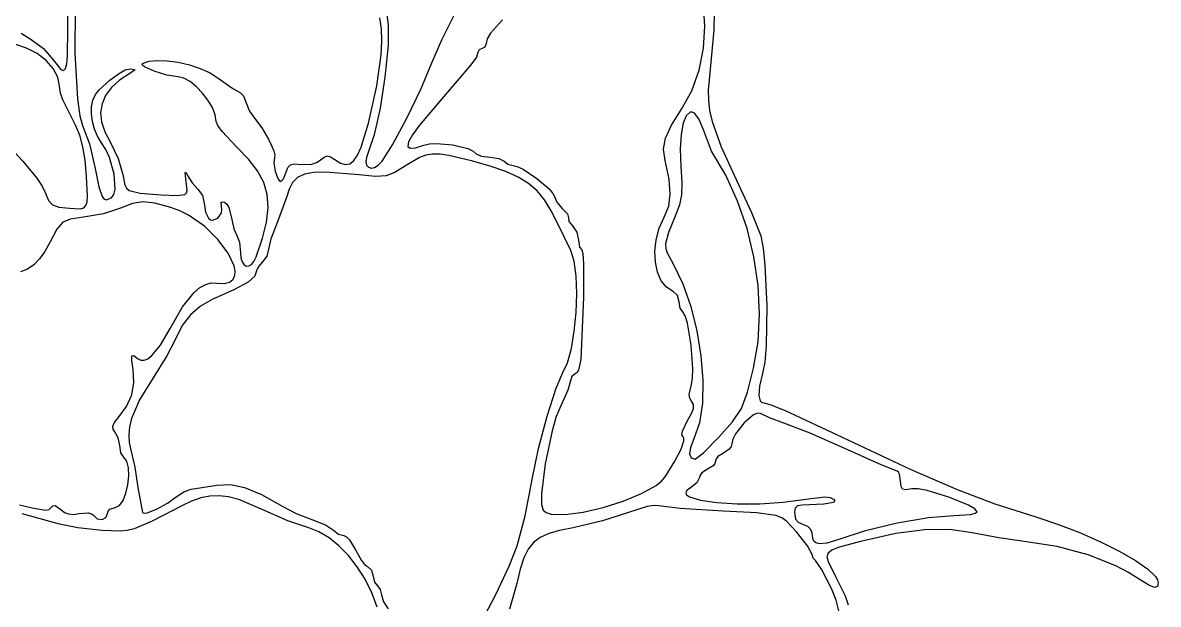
# Model space of a CAD drawing. Extents: x 56 to 1033, y 17 to 979.
# Drawn here: x 235.7 to 401.9, y 305.3 to 390.4 of the extents above; entities that cross this region are included whole.
import ezdxf

# ---------------------------------------------------------------- set-up
doc = ezdxf.new("R2010")
doc.units = 0

msp = doc.modelspace()

# ---------------------------------------------------------------- linework, layer by layer
at = {"layer": 'Layer 1'}
for p, q in [((242.33106, 389.39924), (242.415193, 393.929716)), ((243.432604, 392.590267), (243.37802, 385.936271)), ((288.872381, 392.668405), (289.237868, 390.077278)), ((335.585397, 389.88251), (335.357211, 392.965679)), ((288.253464, 389.518897), (288.030809, 391.147867)), ((297.087037, 387.905794), (299.02782, 391.82033)), ((305.97556, 390.82544), (304.208728, 388.892255)), ((336.943831, 392.000993), (336.883388, 389.314873)), ((235.512713, 388.876631), (236.98406, 387.97003)), ((242.309315, 385.586465), (242.33106, 389.39924)), ((288.316287, 387.716734), (288.253464, 389.518897)), ((289.237868, 390.077278), (289.21403, 387.11636)), ((304.208728, 388.892255), (303.722045, 388.073001)), ((335.379048, 386.67402), (335.585397, 389.88251)), ((336.883388, 389.314873), (336.17866, 382.04879)), ((236.322653, 386.68776), (234.596456, 387.255488)), ((236.98406, 387.97003), (238.786271, 386.622656)), ((288.223004, 385.730347), (288.316287, 387.716734)), ((295.63851, 384.55732), (297.087037, 387.905794)), ((303.55125, 387.38594), (303.378212, 386.84396)), ((303.722045, 388.073001), (303.55125, 387.38594)), ((237.876731, 385.884393), (236.322653, 386.68776)), ((239.195484, 384.885047), (237.876731, 385.884393)), ((238.786271, 386.622656), (240.22399, 384.98267)), ((242.198815, 384.413043), (242.309315, 385.586465)), ((243.37802, 385.936271), (243.756621, 379.27618)), ((287.583022, 381.160779), (288.223004, 385.730347)), ((289.21403, 387.11636), (288.746071, 382.443665)), ((302.37308, 386.03394), (302.136062, 385.383376)), ((302.546135, 386.44681), (302.37308, 386.03394)), ((302.96219, 386.61854), (302.546135, 386.44681)), ((303.378212, 386.84396), (302.96219, 386.61854)), ((334.737661, 383.484525), (335.379048, 386.67402)), ((240.215705, 383.729385), (239.195484, 384.885047)), ((240.22399, 384.98267), (241.34099, 383.556765)), ((242.007695, 383.698501), (242.198815, 384.413043)), ((253.240519, 384.234515), (253.26073, 384.42361)), ((253.578917, 383.968644), (253.240519, 384.234515)), ((253.26073, 384.42361), (254.186411, 384.767205)), ((254.999079, 383.32982), (253.578917, 383.968644)), ((254.186411, 384.767205), (255.431168, 384.901617)), ((255.431168, 384.901617), (256.901162, 384.844736)), ((256.901162, 384.844736), (258.502559, 384.614455)), ((258.502559, 384.614455), (260.14152, 384.228665)), ((260.14152, 384.228665), (261.72421, 383.705258)), ((294.050562, 380.804957), (295.63851, 384.55732)), ((301.321454, 384.223493), (297.33813, 379.5792)), ((302.136062, 385.383376), (301.321454, 384.223493)), ((240.87419, 382.457069), (240.215705, 383.729385)), ((241.10773, 381.10776), (240.87419, 382.457069)), ((241.34099, 383.556765), (241.725304, 383.420516)), ((241.725304, 383.420516), (242.007695, 383.698501)), ((248.481718, 381.993688), (249.74407, 382.951454)), ((249.74407, 382.951454), (250.754572, 383.493147)), ((251.41663, 382.97324), (249.911129, 381.988094)), ((250.754572, 383.493147), (251.57069, 383.65669)), ((252.208316, 383.525078), (251.41663, 382.97324)), ((251.57069, 383.65669), (252.208316, 383.525078)), ((256.856293, 382.753621), (254.999079, 383.32982)), ((258.48564, 382.48653), (256.856293, 382.753621)), ((259.326025, 382.290522), (258.48564, 382.48653)), ((260.240805, 381.783863), (259.326025, 382.290522)), ((261.72421, 383.705258), (263.156793, 383.062126)), ((263.156793, 383.062126), (264.34543, 382.31716)), ((264.34543, 382.31716), (266.488566, 380.779564)), ((288.746071, 382.443665), (288.035396, 377.883429)), ((333.660732, 380.458343), (334.737661, 383.484525)), ((241.259111, 380.112859), (241.10773, 381.10776)), ((246.38273, 379.903596), (246.91005, 380.58193)), ((246.91005, 380.58193), (248.481718, 381.993688)), ((248.730905, 380.919393), (247.87703, 379.770869)), ((249.911129, 381.988094), (248.730905, 380.919393)), ((261.17262, 381.033456), (260.240805, 381.783863)), ((262.064114, 380.106204), (261.17262, 381.033456)), ((266.488566, 380.779564), (267.63724, 380.14004)), ((286.36332, 375.72195), (287.583022, 381.160779)), ((291.95224, 376.449635), (294.050562, 380.804957)), ((336.17866, 382.04879), (336.060551, 380.558175)), ((336.060551, 380.558175), (336.087731, 379.085779)), ((241.62308, 379.10157), (241.259111, 380.112859)), ((243.47539, 375.42782), (241.62308, 379.10157)), ((243.756621, 379.27618), (244.087486, 376.801829)), ((245.831576, 378.082113), (246.023947, 379.055938)), ((246.023947, 379.055938), (246.38273, 379.903596)), ((247.87703, 379.770869), (247.350576, 378.546255)), ((262.857927, 379.069009), (262.064114, 380.106204)), ((263.496701, 377.988773), (262.857927, 379.069009)), ((267.63724, 380.14004), (268.053895, 379.719539)), ((268.053895, 379.719539), (268.43704, 378.70851)), ((297.33813, 379.5792), (293.815505, 375.4213)), ((332.14776, 377.73979), (333.660732, 380.458343)), ((336.087731, 379.085779), (336.275676, 377.575038)), ((245.803492, 377.02528), (245.831576, 378.082113)), ((247.350576, 378.546255), (247.152615, 377.249282)), ((247.152615, 377.249282), (247.28422, 375.883684)), ((263.923078, 376.932399), (263.496701, 377.988773)), ((268.43704, 378.70851), (268.941031, 377.447315)), ((268.941031, 377.447315), (269.6481, 376.42522)), ((288.035396, 377.883429), (287.189971, 374.020158)), ((330.66754, 375.398422), (332.14776, 377.73979)), ((333.408844, 377.321847), (332.845751, 376.8006)), ((333.718976, 377.341459), (333.408844, 377.321847)), ((334.04176, 377.190118), (333.718976, 377.341459)), ((336.275676, 377.575038), (336.639864, 375.969383)), ((244.087486, 376.801829), (244.50159, 375.35553)), ((245.937571, 375.928598), (245.803492, 377.02528)), ((246.231686, 374.835225), (245.937571, 375.928598)), ((247.28422, 375.883684), (247.74646, 374.453192)), ((264.0797, 375.96679), (263.923078, 376.932399)), ((264.314125, 375.383262), (264.0797, 375.96679)), ((269.6481, 376.42522), (270.734153, 375.039691)), ((285.294243, 372.18806), (286.36332, 375.72195)), ((289.873537, 372.540031), (291.95224, 376.449635)), ((332.390912, 375.688057), (332.082757, 374.045898)), ((332.845751, 376.8006), (332.390912, 375.688057)), ((334.706069, 376.343732), (334.04176, 377.190118)), ((335.36334, 374.72101), (334.706069, 376.343732)), ((336.639864, 375.969383), (337.95887, 372.247064)), ((244.101201, 373.943851), (243.47539, 375.42782)), ((244.566694, 372.255651), (244.101201, 373.943851)), ((244.50159, 375.35553), (245.500389, 372.696216)), ((246.683714, 373.788319), (246.231686, 374.835225)), ((247.74646, 374.453192), (248.54041, 372.96154)), ((264.950795, 374.484366), (264.314125, 375.383262)), ((267.04205, 372.2308), (264.950795, 374.484366)), ((270.734153, 375.039691), (271.774225, 373.2711)), ((287.189971, 374.020158), (286.31776, 371.43836)), ((292.773859, 373.987586), (292.201342, 372.957954)), ((293.815505, 375.4213), (292.773859, 373.987586)), ((329.821861, 373.520793), (330.66754, 375.398422)), ((332.082757, 374.045898), (331.959716, 371.935802)), ((336.56071, 371.59881), (335.36334, 374.72101)), ((233.747491, 372.285164), (235.76074, 370.1284)), ((244.891927, 370.269935), (244.566694, 372.255651)), ((245.500389, 372.696216), (246.35425, 369.09671)), ((247.29153, 372.83104), (246.683714, 373.788319)), ((247.911522, 371.850903), (247.29153, 372.83104)), ((248.54041, 372.96154), (249.720351, 370.558153)), ((271.774225, 373.2711), (272.493425, 371.649224)), ((288.34445, 370.12482), (289.873537, 372.540031)), ((292.201342, 372.957954), (292.089968, 372.312844)), ((292.089968, 372.312844), (292.431749, 372.032699)), ((293.218699, 372.09796), (294.44283, 372.48907)), ((294.44283, 372.48907), (295.256336, 372.673867)), ((295.256336, 372.673867), (296.299257, 372.730871)), ((296.299257, 372.730871), (298.697674, 372.522496)), ((298.697674, 372.522496), (300.886741, 371.985946)), ((329.538774, 371.882874), (329.821861, 373.520793)), ((248.434725, 370.703941), (247.911522, 371.850903)), ((249.133145, 368.229969), (248.434725, 370.703941)), ((268.782954, 370.441551), (267.04205, 372.2308)), ((272.493425, 371.649224), (272.646794, 371.058859)), ((272.61686, 370.70384), (272.493503, 369.864305)), ((272.646794, 371.058859), (272.61686, 370.70384)), ((279.27399, 370.30496), (279.840157, 370.752329)), ((279.840157, 370.752329), (280.305235, 370.910485)), ((280.305235, 370.910485), (280.792476, 370.783453)), ((280.792476, 370.783453), (281.42513, 370.37526)), ((284.211336, 370.223437), (284.763563, 371.019383)), ((284.763563, 371.019383), (285.294243, 372.18806)), ((286.033836, 370.672112), (285.964936, 370.038008)), ((286.31776, 371.43836), (286.033836, 370.672112)), ((293.815482, 370.687826), (291.76785, 369.48282)), ((292.431749, 372.032699), (293.218699, 372.09796)), ((294.747287, 371.017065), (293.815482, 370.687826)), ((295.722621, 371.17112), (294.747287, 371.017065)), ((296.820136, 371.155234), (295.722621, 371.17112)), ((298.118485, 370.974652), (296.820136, 371.155234)), ((301.63229, 370.14037), (298.118485, 370.974652)), ((300.886741, 371.985946), (301.667976, 371.63273)), ((301.667976, 371.63273), (302.11512, 371.24322)), ((302.11512, 371.24322), (302.845117, 370.869001)), ((302.845117, 370.869001), (304.14033, 370.71334)), ((304.14033, 370.71334), (305.4463, 370.540301)), ((329.74633, 370.26064), (329.538774, 371.882874)), ((331.959716, 371.935802), (332.06022, 369.41945)), ((338.636906, 368.105325), (336.56071, 371.59881)), ((337.95887, 372.247064), (340.16856, 367.46629)), ((235.76074, 370.1284), (237.807385, 367.669568)), ((245.09696, 367.89342), (244.891927, 370.269935)), ((246.35425, 369.09671), (246.88219, 366.408579)), ((249.720351, 370.558153), (250.39204, 368.20971)), ((270.103866, 368.729074), (268.782954, 370.441551)), ((272.493503, 369.864305), (272.679616, 368.685182)), ((274.31309, 368.553), (274.558319, 369.24092)), ((274.558319, 369.24092), (274.930266, 369.619849)), ((274.930266, 369.619849), (275.530853, 369.74232)), ((275.530853, 369.74232), (276.462, 369.66087)), ((276.462, 369.66087), (278.053684, 369.709416)), ((278.053684, 369.709416), (278.7281, 369.942912)), ((278.7281, 369.942912), (279.27399, 370.30496)), ((281.42513, 370.37526), (282.244458, 369.876135)), ((282.244458, 369.876135), (282.969874, 369.671399)), ((282.969874, 369.671399), (283.61947, 369.780638)), ((283.61947, 369.780638), (284.211336, 370.223437)), ((285.964936, 370.038008), (286.080298, 369.555984)), ((286.080298, 369.555984), (286.349164, 369.245976)), ((286.349164, 369.245976), (286.740772, 369.12792)), ((286.740772, 369.12792), (287.224362, 369.221751)), ((287.224362, 369.221751), (287.769175, 369.547406)), ((287.769175, 369.547406), (288.34445, 370.12482)), ((291.76785, 369.48282), (290.189044, 368.477893)), ((304.276856, 369.38517), (301.63229, 370.14037)), ((306.465817, 368.625155), (304.276856, 369.38517)), ((305.4463, 370.540301), (306.20213, 370.12424)), ((306.20213, 370.12424), (306.7349, 369.708218)), ((306.7349, 369.708218), (307.50467, 369.53518)), ((307.50467, 369.53518), (308.118002, 369.377814)), ((308.118002, 369.377814), (308.966669, 368.954824)), ((308.966669, 368.954824), (310.98049, 367.606636)), ((330.338128, 367.494104), (329.74633, 370.26064)), ((332.06022, 369.41945), (332.209114, 366.999885)), ((237.807385, 367.669568), (238.590624, 366.466269)), ((245.217645, 365.073878), (245.09696, 367.89342)), ((249.271555, 366.049972), (249.133145, 368.229969)), ((250.39204, 368.20971), (250.670385, 366.678869)), ((259.66721, 367.09969), (259.539006, 368.493183)), ((259.539006, 368.493183), (259.649372, 368.489571)), ((259.649372, 368.489571), (259.8816, 368.04346)), ((259.8816, 368.04346), (260.537626, 366.965454)), ((271.017294, 367.023166), (270.103866, 368.729074)), ((272.679616, 368.685182), (273.056936, 367.634494)), ((273.056936, 367.634494), (273.280341, 367.303569)), ((273.280341, 367.303569), (273.5072, 367.18026)), ((273.5072, 367.18026), (273.934242, 367.58349)), ((273.934242, 367.58349), (274.31309, 368.553)), ((275.979855, 367.754521), (275.248496, 367.042329)), ((276.981847, 368.228976), (275.979855, 367.754521)), ((278.319336, 368.485975), (276.981847, 368.228976)), ((280.057186, 368.545798), (278.319336, 368.485975)), ((284.99342, 368.15504), (280.057186, 368.545798)), ((287.372686, 367.925888), (284.99342, 368.15504)), ((288.914275, 367.99621), (287.372686, 367.925888)), ((290.189044, 368.477893), (288.914275, 367.99621)), ((308.271286, 367.807302), (306.465817, 368.625155)), ((309.765375, 366.878584), (308.271286, 367.807302)), ((310.98049, 367.606636), (312.767091, 366.079935)), ((330.515865, 365.332685), (330.338128, 367.494104)), ((340.371157, 364.313151), (338.636906, 368.105325)), ((340.16856, 367.46629), (342.419094, 362.610854)), ((238.590624, 366.466269), (239.06908, 365.4836)), ((246.88219, 366.408579), (247.364399, 364.960401)), ((249.094746, 365.27048), (249.271555, 366.049972)), ((250.670385, 366.678869), (250.920462, 366.200243)), ((250.920462, 366.200243), (251.335017, 365.864693)), ((251.335017, 365.864693), (252.929196, 365.478455)), ((259.789541, 365.865421), (259.66721, 367.09969)), ((259.698234, 365.494822), (259.789541, 365.865421)), ((260.537626, 366.965454), (261.36508, 366.05679)), ((261.36508, 366.05679), (262.038317, 365.132113)), ((271.535748, 365.253623), (271.017294, 367.023166)), ((274.722905, 366.072119), (274.33822, 364.82361)), ((275.248496, 367.042329), (274.722905, 366.072119)), ((311.020197, 365.785977), (309.765375, 366.878584)), ((312.107865, 364.476458), (311.020197, 365.785977)), ((312.767091, 366.079935), (313.331733, 365.433804)), ((332.209114, 366.999885), (332.159851, 365.220648)), ((239.06908, 365.4836), (239.52729, 364.3952)), ((239.52729, 364.3952), (240.099874, 363.76516)), ((244.995342, 363.650438), (245.164135, 364.214848)), ((245.164135, 364.214848), (245.217645, 365.073878)), ((247.364399, 364.960401), (247.630784, 364.624802)), ((247.630784, 364.624802), (247.936651, 364.5074)), ((247.936651, 364.5074), (248.73472, 364.8048)), ((248.73472, 364.8048), (249.094746, 365.27048)), ((253.34119, 364.175141), (251.825708, 363.936072)), ((252.929196, 365.478455), (255.99618, 365.23143)), ((255.05921, 363.97832), (253.34119, 364.175141)), ((257.42004, 363.35136), (255.05921, 363.97832)), ((255.99618, 365.23143), (258.298185, 365.10644)), ((258.298185, 365.10644), (259.447919, 365.259388)), ((259.447919, 365.259388), (259.698234, 365.494822)), ((262.038317, 365.132113), (262.32361, 364.01551)), ((262.32361, 364.01551), (262.489633, 362.671583)), ((264.77396, 364.095535), (264.956049, 364.186927)), ((264.83658, 363.47472), (264.77396, 364.095535)), ((264.956049, 364.186927), (265.27906, 364.13033)), ((265.27906, 364.13033), (265.605794, 363.867637)), ((271.671736, 363.350238), (271.535748, 365.253623)), ((274.33822, 364.82361), (272.8613, 360.85373)), ((313.100492, 362.897), (312.107865, 364.476458)), ((313.331733, 365.433804), (313.54743, 364.96404)), ((313.54743, 364.96404), (313.897125, 364.151184)), ((313.897125, 364.151184), (314.71362, 363.23896)), ((330.276107, 363.558461), (330.515865, 365.332685)), ((332.159851, 365.220648), (331.880325, 363.765706)), ((341.747729, 360.303518), (340.371157, 364.313151)), ((240.099874, 363.76516), (241.033956, 363.43617)), ((241.033956, 363.43617), (242.57666, 363.25092)), ((242.57666, 363.25092), (244.193773, 363.187863)), ((244.193773, 363.187863), (244.681734, 363.326244)), ((247.57396, 362.461716), (244.64241, 361.92992)), ((244.681734, 363.326244), (244.995342, 363.650438)), ((250.07249, 363.25536), (247.57396, 362.461716)), ((251.825708, 363.936072), (250.07249, 363.25536)), ((258.726406, 362.872441), (257.42004, 363.35136)), ((259.992642, 362.238352), (258.726406, 362.872441)), ((262.489633, 362.671583), (262.919041, 361.805713)), ((264.29646, 361.81224), (264.823684, 362.606475)), ((264.823684, 362.606475), (264.903281, 363.058616)), ((264.903281, 363.058616), (264.83658, 363.47472)), ((265.605794, 363.867637), (265.907069, 363.348403)), ((265.907069, 363.348403), (266.29933, 361.84091)), ((271.437768, 361.24281), (271.671736, 363.350238)), ((314.07019, 360.99458), (313.100492, 362.897)), ((314.71362, 363.23896), (315.448632, 362.422209)), ((315.448632, 362.422209), (315.60373, 361.83876)), ((329.61542, 361.95351), (330.276107, 363.558461)), ((331.33843, 362.31903), (330.234075, 359.69868)), ((331.880325, 363.765706), (331.33843, 362.31903)), ((342.419094, 362.610854), (343.74064, 359.21914)), ((241.598051, 361.207817), (240.74639, 360.172633)), ((242.743129, 361.677798), (241.598051, 361.207817)), ((244.64241, 361.92992), (242.743129, 361.677798)), ((262.338069, 360.613567), (259.992642, 362.238352)), ((262.919041, 361.805713), (263.2113, 361.575806)), ((263.2113, 361.575806), (263.543947, 361.493924)), ((263.543947, 361.493924), (264.29646, 361.81224)), ((266.29933, 361.84091), (266.61825, 360.246971)), ((270.846353, 358.861132), (271.437768, 361.24281)), ((272.8613, 360.85373), (272.06872, 358.763316)), ((315.94141, 357.09558), (314.07019, 360.99458)), ((315.60373, 361.83876), (315.67931, 361.330266)), ((315.67931, 361.330266), (316.22301, 360.69359)), ((316.22301, 360.69359), (316.842466, 359.768038)), ((328.899335, 360.338902), (329.61542, 361.95351)), ((240.74639, 360.172633), (239.72736, 358.2249)), ((264.323016, 358.694809), (262.338069, 360.613567)), ((266.61825, 360.246971), (267.07001, 359.25715)), ((267.07001, 359.25715), (267.455841, 358.290874)), ((316.842466, 359.768038), (317.10013, 358.56506)), ((328.451502, 358.657087), (328.899335, 360.338902)), ((330.234075, 359.69868), (329.819749, 358.038226)), ((342.750882, 356.15766), (341.747729, 360.303518)), ((343.74064, 359.21914), (344.098902, 357.398516)), ((239.72736, 358.2249), (238.993301, 356.907262)), ((265.814179, 356.699883), (264.323016, 358.694809)), ((267.455841, 358.290874), (267.61632, 356.75354)), ((269.91, 356.135), (270.846353, 358.861132)), ((272.06872, 358.763316), (271.73907, 357.24408)), ((317.10013, 358.56506), (317.23576, 357.57589)), ((317.23576, 357.57589), (317.56198, 357.16446)), ((328.263507, 356.977926), (328.451502, 358.657087)), ((329.819749, 358.038226), (329.859895, 357.372893)), ((329.859895, 357.372893), (330.058806, 356.713452)), ((344.098902, 357.398516), (344.371093, 354.934395)), ((238.216119, 355.831587), (237.376332, 354.987511)), ((238.993301, 356.907262), (238.216119, 355.831587)), ((266.678253, 354.84659), (265.814179, 356.699883)), ((267.61632, 356.75354), (267.682552, 355.982036)), ((267.682552, 355.982036), (267.863881, 355.394821)), ((269.585129, 355.468969), (269.90993, 356.13502)), ((269.90993, 356.13502), (269.91, 356.135)), ((271.479495, 356.243011), (270.85542, 355.39831)), ((271.73907, 357.24408), (271.479495, 356.243011)), ((316.442612, 355.515233), (315.94141, 357.09558)), ((317.56198, 357.16446), (317.725196, 356.618298)), ((317.725196, 356.618298), (317.828176, 355.131221)), ((328.326936, 355.371281), (328.263507, 356.977926)), ((330.058806, 356.713452), (330.9146, 355.10014)), ((343.364883, 351.956808), (342.750882, 356.15766)), ((236.454459, 354.36467), (235.431018, 353.952701)), ((237.376332, 354.987511), (236.454459, 354.36467)), ((266.833474, 354.041121), (266.678253, 354.84659)), ((266.781934, 353.352737), (266.833474, 354.041121)), ((267.863881, 355.394821), (268.134254, 354.99892)), ((268.134254, 354.99892), (268.467617, 354.80136)), ((268.467617, 354.80136), (268.83792, 354.809165)), ((268.83792, 354.809165), (269.219107, 355.029359)), ((269.219107, 355.029359), (269.585129, 355.468969)), ((269.97182, 354.10592), (269.709831, 353.302162)), ((270.231378, 354.716179), (269.97182, 354.10592)), ((270.85542, 355.39831), (270.231378, 354.716179)), ((316.731612, 353.335566), (316.442612, 355.515233)), ((317.828176, 355.131221), (317.81961, 350.24277)), ((328.633375, 353.907015), (328.326936, 355.371281)), ((330.9146, 355.10014), (332.346947, 352.185752)), ((344.371093, 354.934395), (344.644816, 348.964659)), ((262.520662, 352.100266), (263.347335, 352.322599)), ((263.347335, 352.322599), (264.1749, 352.31456)), ((264.1749, 352.31456), (265.220116, 352.262349)), ((265.220116, 352.262349), (265.991918, 352.436125)), ((265.991918, 352.436125), (266.50697, 352.808663)), ((266.50697, 352.808663), (266.781934, 353.352737)), ((268.732455, 352.457351), (266.752576, 351.38539)), ((269.709831, 353.302162), (268.732455, 352.457351)), ((316.821924, 350.762414), (316.731612, 353.335566)), ((329.17441, 352.65499), (328.633375, 353.907015)), ((329.941626, 351.685067), (329.17441, 352.65499)), ((259.131047, 348.818261), (260.851623, 350.946691)), ((260.851623, 350.946691), (261.690288, 351.643112)), ((261.690288, 351.643112), (262.520662, 352.100266)), ((266.752576, 351.38539), (263.48308, 349.90018)), ((316.727065, 348.00161), (316.821924, 350.762414)), ((330.92661, 351.06711), (329.941626, 351.685067)), ((331.562649, 350.481769), (330.92661, 351.06711)), ((332.346947, 352.185752), (333.518847, 348.862031)), ((343.573994, 347.782194), (343.364883, 351.956808)), ((263.48308, 349.90018), (261.739835, 348.931077)), ((317.81961, 350.24277), (317.398976, 341.157344)), ((331.82719, 349.55967), (331.562649, 350.481769)), ((331.975695, 348.647309), (331.82719, 349.55967)), ((257.3222, 345.6794), (259.131047, 348.818261)), ((260.280692, 347.667774), (259.093316, 346.097074)), ((261.739835, 348.931077), (260.280692, 347.667774)), ((316.460549, 345.25899), (316.727065, 348.00161)), ((332.33273, 348.08531), (331.975695, 348.647309)), ((332.691861, 347.531184), (332.33273, 348.08531)), ((333.033595, 346.425423), (332.691861, 347.531184)), ((333.518847, 348.862031), (334.41069, 345.292679)), ((343.362478, 343.715051), (343.573994, 347.782194)), ((344.644816, 348.964659), (344.536919, 343.087913)), ((255.916207, 343.238983), (257.3222, 345.6794)), ((259.093316, 346.097074), (258.16537, 344.20578)), ((333.585504, 343.220288), (333.033595, 346.425423)), ((258.16537, 344.20578), (256.860255, 341.666698)), ((316.035893, 342.740389), (316.460549, 345.25899)), ((334.41069, 345.292679), (335.002864, 341.641399)), ((254.644796, 341.682409), (255.916207, 343.238983)), ((315.466611, 340.65164), (316.035893, 342.740389)), ((333.829715, 339.792488), (333.585504, 343.220288)), ((342.7146, 339.83661), (343.362478, 343.715051)), ((344.536919, 343.087913), (344.332084, 340.740031)), ((251.719757, 341.017792), (251.731789, 341.651554)), ((251.9114, 339.67313), (251.719757, 341.017792)), ((251.731789, 341.651554), (251.997844, 341.697479)), ((251.997844, 341.697479), (252.56827, 341.27863)), ((252.56827, 341.27863), (253.024228, 341.036384)), ((253.024228, 341.036384), (253.523605, 341.024137)), ((253.523605, 341.024137), (254.064446, 341.240081)), ((254.064446, 341.240081), (254.644796, 341.682409)), ((256.860255, 341.666698), (254.85227, 338.45746)), ((317.398976, 341.157344), (317.08329, 339.551801)), ((335.002864, 341.641399), (335.275756, 338.071892)), ((344.332084, 340.740031), (344.02251, 339.08214)), ((252.020156, 337.737032), (251.9114, 339.67313)), ((313.796969, 336.926273), (314.76622, 339.19858)), ((314.76622, 339.19858), (315.466611, 340.65164)), ((316.60263, 339.03167), (316.121917, 338.640546)), ((316.868022, 339.196967), (316.60263, 339.03167)), ((317.08329, 339.551801), (316.868022, 339.196967)), ((333.786829, 338.408397), (333.829715, 339.792488)), ((341.827592, 336.33987), (342.7146, 339.83661)), ((344.02251, 339.08214), (343.564494, 337.200405)), ((251.698968, 335.931294), (252.020156, 337.737032)), ((254.85227, 338.45746), (252.858965, 335.214921)), ((315.92196, 338.01864), (315.497927, 336.619223)), ((316.121917, 338.640546), (315.92196, 338.01864)), ((333.275869, 336.010724), (333.60749, 337.46461)), ((333.60749, 337.46461), (333.786829, 338.408397)), ((335.275756, 338.071892), (335.209756, 334.747862)), ((250.936565, 334.219334), (251.698968, 335.931294)), ((312.51472, 332.840395), (313.796969, 336.926273)), ((315.497927, 336.619223), (314.47844, 334.35849)), ((333.370752, 335.475611), (333.275869, 336.010724)), ((340.920424, 333.959163), (341.827592, 336.33987)), ((343.564494, 337.200405), (343.45034, 335.85568)), ((343.45034, 335.85568), (343.680023, 335.048472)), ((249.72168, 332.56457), (250.936565, 334.219334)), ((252.858965, 335.214921), (251.683337, 332.484348)), ((314.47844, 334.35849), (313.834172, 332.763249)), ((333.64009, 335.01892), (333.370752, 335.475611)), ((333.892331, 334.539394), (333.64009, 335.01892)), ((333.887436, 333.957225), (333.892331, 334.539394)), ((335.209756, 334.747862), (334.785251, 331.83301)), ((343.680023, 335.048472), (343.923797, 334.846596)), ((343.923797, 334.846596), (344.25352, 334.77929)), ((344.25352, 334.77929), (345.219075, 334.508118)), ((345.219075, 334.508118), (347.316986, 333.63786)), ((249.188632, 331.888883), (249.72168, 332.56457)), ((251.683337, 332.484348), (251.3852, 331.256334)), ((311.248716, 328.083484), (312.51472, 332.840395)), ((313.834172, 332.763249), (313.21515, 330.680915)), ((333.04444, 332.19182), (333.609955, 333.199128)), ((333.609955, 333.199128), (333.887436, 333.957225)), ((339.640218, 331.993253), (340.920424, 333.959163)), ((342.700486, 333.03667), (341.300551, 331.867917)), ((343.294396, 333.284037), (342.700486, 333.03667)), ((343.72921, 333.21394), (343.294396, 333.284037)), ((345.046375, 332.568438), (343.72921, 333.21394)), ((347.14252, 331.82635), (345.046375, 332.568438)), ((347.316986, 333.63786), (355.68512, 329.75962)), ((248.940883, 331.364902), (249.188632, 331.888883)), ((248.964367, 330.932673), (248.940883, 331.364902)), ((249.24502, 330.53224), (248.964367, 330.932673)), ((251.3852, 331.256334), (251.271139, 330.090655)), ((332.293534, 330.617563), (333.04444, 332.19182)), ((334.785251, 331.83301), (333.98263, 329.49104)), ((337.6341, 329.74091), (339.640218, 331.993253)), ((341.300551, 331.867917), (340.059745, 330.264423)), ((350.979191, 330.335947), (347.14252, 331.82635)), ((249.738768, 329.650696), (249.24502, 330.53224)), ((249.94414, 328.51299), (249.738768, 329.650696)), ((251.271139, 330.090655), (251.334373, 328.965426)), ((313.21515, 330.680915), (312.186275, 325.847065)), ((332.108071, 328.019159), (332.51313, 329.217827)), ((332.224224, 330.091743), (332.293534, 330.617563)), ((332.37509, 329.79767), (332.224224, 330.091743)), ((332.513134, 329.587635), (332.37509, 329.79767)), ((332.51313, 329.217827), (332.513134, 329.587635)), ((333.98263, 329.49104), (333.477561, 328.254181)), ((335.354493, 327.476074), (337.63414, 329.74086)), ((337.63414, 329.74086), (337.6341, 329.74091)), ((339.664748, 329.47363), (339.50841, 328.78293)), ((340.059745, 330.264423), (339.664748, 329.47363)), ((356.48105, 327.89123), (350.979191, 330.335947)), ((355.68512, 329.75962), (365.636482, 325.093197)), ((250.117175, 327.473696), (249.94414, 328.51299)), ((250.53321, 326.82882), (250.117175, 327.473696)), ((251.334373, 328.965426), (251.56812, 327.85876)), ((251.56812, 327.85876), (252.136132, 325.346888)), ((310.3282, 323.79808), (311.248716, 328.083484)), ((331.178097, 326.242193), (332.108071, 328.019159)), ((333.477561, 328.254181), (333.335455, 327.323826)), ((334.13248, 326.5341), (335.354493, 327.476074)), ((338.3063, 327.41778), (337.474222, 326.917431)), ((339.145326, 327.97305), (338.3063, 327.41778)), ((339.406051, 328.368562), (339.145326, 327.97305)), ((339.50841, 328.78293), (339.406051, 328.368562)), ((361.359479, 325.684699), (356.48105, 327.89123)), ((251.00027, 326.234617), (250.53321, 326.82882)), ((251.242843, 325.270069), (251.00027, 326.234617)), ((312.186275, 325.847065), (311.65867, 321.441128)), ((329.74139, 323.92746), (331.178097, 326.242193)), ((333.335455, 327.323826), (333.554399, 326.737843)), ((333.554399, 326.737843), (334.13248, 326.5341)), ((337.035169, 325.89785), (336.782052, 325.561789)), ((337.12813, 326.23964), (337.035169, 325.89785)), ((337.221097, 326.581397), (337.12813, 326.23964)), ((337.474222, 326.917431), (337.221097, 326.581397)), ((251.147955, 322.784207), (251.284286, 324.073744)), ((251.284286, 324.073744), (251.242843, 325.270069)), ((252.136132, 325.346888), (252.61233, 322.40975)), ((334.864782, 324.213465), (334.77182, 323.86433)), ((335.117897, 324.55554), (334.864782, 324.213465)), ((335.94996, 325.06147), (335.117897, 324.55554)), ((336.782052, 325.561789), (335.94996, 325.06147)), ((363.69729, 324.76693), (361.359479, 325.684699)), ((363.902531, 324.651879), (363.69729, 324.76693)), ((364.070599, 324.338629), (363.902531, 324.651879)), ((364.22586, 323.30894), (364.070599, 324.338629)), ((365.636482, 325.093197), (372.491245, 322.079031)), ((250.857206, 321.540026), (251.147955, 322.784207)), ((252.61233, 322.40975), (253.28378, 318.73018)), ((260.42087, 322.16666), (264.13765, 322.71249)), ((264.13765, 322.71249), (266.144872, 322.808342)), ((266.144872, 322.808342), (268.222709, 322.385128)), ((309.286501, 318.215981), (310.3282, 323.79808)), ((326.310105, 321.491257), (328.438348, 322.697404)), ((328.438348, 322.697404), (329.210528, 323.314232)), ((329.210528, 323.314232), (329.74139, 323.92746)), ((334.39454, 323.081024), (333.48749, 322.35375)), ((334.77182, 323.86433), (334.39454, 323.081024)), ((364.279537, 322.551524), (364.22586, 323.30894)), ((364.505706, 322.155616), (364.279537, 322.551524)), ((250.435397, 320.479767), (250.857206, 321.540026)), ((256.942987, 320.091931), (258.3591, 321.11897)), ((258.3591, 321.11897), (259.398921, 321.807669)), ((259.398921, 321.807669), (260.42087, 322.16666)), ((261.828015, 320.859711), (260.467476, 320.384515)), ((263.153011, 321.122134), (261.828015, 320.859711)), ((264.486706, 321.169809), (263.153011, 321.122134)), ((265.873344, 321.000761), (264.486706, 321.169809)), ((267.357169, 320.613017), (265.873344, 321.000761)), ((268.222709, 322.385128), (270.673811, 321.34505)), ((270.673811, 321.34505), (273.80083, 319.59031)), ((311.65867, 321.441128), (311.666236, 319.893685)), ((323.636801, 320.385641), (326.310105, 321.491257)), ((332.958947, 321.983437), (332.775898, 321.635312)), ((332.775898, 321.635312), (332.909519, 321.312223)), ((332.909519, 321.312223), (333.330986, 321.01702)), ((333.48749, 322.35375), (332.958947, 321.983437)), ((333.330986, 321.01702), (334.92216, 320.521672)), ((350.34849, 320.68693), (353.121471, 321.02506)), ((353.121471, 321.02506), (353.922675, 320.940527)), ((353.922675, 320.940527), (354.40352, 320.68693)), ((365.002072, 322.053905), (364.505706, 322.155616)), ((365.86634, 322.17908), (365.002072, 322.053905)), ((366.778054, 322.174264), (365.86634, 322.17908)), ((368.095418, 321.936116), (366.778054, 322.174264)), ((371.297109, 320.98884), (368.095418, 321.936116)), ((374.171437, 319.795287), (371.297109, 320.98884)), ((372.491245, 322.079031), (378.02852, 319.983535)), ((235.268433, 319.852624), (237.10645, 319.43231)), ((237.10645, 319.43231), (239.070878, 319.078204)), ((239.070878, 319.078204), (239.607457, 319.178042)), ((239.607457, 319.178042), (239.92856, 319.46341)), ((239.92856, 319.46341), (240.174554, 319.718686)), ((240.174554, 319.718686), (240.47657, 319.757149)), ((240.47657, 319.757149), (241.32071, 319.16834)), ((241.32071, 319.16834), (241.858477, 318.751554)), ((248.264881, 318.924753), (248.50446, 319.205716)), ((248.50446, 319.205716), (249.29202, 319.46528)), ((249.29202, 319.46528), (249.905883, 319.741996)), ((249.905883, 319.741996), (250.435397, 320.479767)), ((253.980506, 318.697582), (255.341849, 319.21815)), ((259.02715, 319.69852), (254.686304, 317.435576)), ((255.341849, 319.21815), (256.942987, 320.091931)), ((260.467476, 320.384515), (259.02715, 319.69852)), ((270.79335, 319.17354), (267.357169, 320.613017)), ((274.52449, 317.528785), (270.79335, 319.17354)), ((273.80083, 319.59031), (275.786856, 318.602649)), ((311.666236, 319.893685), (311.89919, 319.04729)), ((317.775559, 318.782489), (320.698572, 319.457178)), ((320.698572, 319.457178), (323.636801, 320.385641)), ((327.12096, 319.596833), (324.38902, 318.71891)), ((328.16297, 319.768065), (327.12096, 319.596833)), ((328.80713, 319.71964), (328.16297, 319.768065)), ((331.972308, 319.323036), (328.80713, 319.71964)), ((338.23812, 318.93628), (331.972308, 319.323036)), ((334.92216, 320.521672), (337.318825, 320.172061)), ((337.318825, 320.172061), (340.290385, 319.990986)), ((340.290385, 319.990986), (343.606246, 320.001241)), ((343.606246, 320.001241), (347.035813, 320.225624)), ((347.035813, 320.225624), (350.34849, 320.68693)), ((348.805451, 319.363051), (348.708417, 318.753136)), ((349.153438, 319.681923), (348.805451, 319.363051)), ((349.79334, 319.79518), (349.153438, 319.681923)), ((353.00384, 319.95347), (349.79334, 319.79518)), ((354.41585, 320.178075), (353.00384, 319.95347)), ((354.40352, 320.68693), (354.578682, 320.39224)), ((354.578682, 320.39224), (354.41585, 320.178075)), ((375.079599, 319.249292), (374.171437, 319.795287)), ((375.41843, 318.81349), (375.079599, 319.249292)), ((378.02852, 319.983535), (384.02742, 318.07312)), ((241.10762, 316.99753), (235.6724, 318.545498)), ((241.858477, 318.751554), (242.468768, 318.516442)), ((242.468768, 318.516442), (243.175129, 318.457742)), ((243.175129, 318.457742), (244.00111, 318.57019)), ((244.00111, 318.57019), (245.331435, 318.660416)), ((245.331435, 318.660416), (245.811196, 318.541352)), ((245.811196, 318.541352), (246.09377, 318.32159)), ((246.09377, 318.32159), (246.663633, 317.824858)), ((246.663633, 317.824858), (247.352553, 317.721575)), ((247.352553, 317.721575), (247.932861, 317.983317)), ((247.932861, 317.983317), (248.17689, 318.58166)), ((248.17689, 318.58166), (248.264881, 318.924753)), ((254.686304, 317.435576), (252.068001, 316.319029)), ((253.28378, 318.73018), (253.522514, 318.632238)), ((253.522514, 318.632238), (253.980506, 318.697582)), ((277.61627, 316.46417), (274.52449, 317.528785)), ((275.786856, 318.602649), (278.08009, 317.72067)), ((278.08009, 317.72067), (280.04598, 316.919828)), ((308.12613, 313.86812), (309.286501, 318.215981)), ((311.89919, 319.04729), (312.372997, 318.708863)), ((312.372997, 318.708863), (313.095729, 318.500923)), ((313.095729, 318.500923), (315.147898, 318.438197)), ((315.147898, 318.438197), (317.775559, 318.782489)), ((320.590449, 317.486961), (316.31778, 316.49718)), ((324.38902, 318.71891), (320.590449, 317.486961)), ((343.172604, 318.675492), (338.23812, 318.93628)), ((345.93713, 318.274152), (343.172604, 318.675492)), ((346.820574, 317.932348), (345.93713, 318.274152)), ((347.539426, 317.449292), (346.820574, 317.932348)), ((348.98722, 315.91794), (347.539426, 317.449292)), ((348.708417, 318.753136), (348.82137, 317.76675)), ((348.82137, 317.76675), (349.229857, 317.308749)), ((363.73276, 317.195315), (368.321269, 317.985919)), ((368.321269, 317.985919), (372.031, 318.28703)), ((372.031, 318.28703), (374.423366, 318.441664)), ((374.423366, 318.441664), (375.151138, 318.60906)), ((375.151138, 318.60906), (375.41843, 318.81349)), ((384.02742, 318.07312), (387.33004, 316.97925)), ((243.799721, 316.465721), (241.10762, 316.99753)), ((247.37695, 316.09577), (243.799721, 316.465721)), ((250.016723, 315.99154), (247.37695, 316.09577)), ((251.043704, 316.078986), (250.016723, 315.99154)), ((252.068001, 316.319029), (251.043704, 316.078986)), ((279.098466, 315.920862), (277.61627, 316.46417)), ((280.579976, 315.043548), (279.098466, 315.920862)), ((280.04598, 316.919828), (281.24489, 316.12734)), ((281.24489, 316.12734), (281.953149, 315.571824)), ((314.31298, 316.098091), (312.715012, 315.648883)), ((316.31778, 316.49718), (314.31298, 316.098091)), ((350.594729, 313.85253), (348.98722, 315.91794)), ((349.229857, 317.308749), (350.08788, 316.93831)), ((350.08788, 316.93831), (350.569349, 316.723453)), ((350.569349, 316.723453), (350.941302, 316.375167)), ((350.941302, 316.375167), (351.181087, 315.923093)), ((351.181087, 315.923093), (351.26605, 315.39687)), ((355.204, 314.822), (359.086621, 316.084311)), ((359.086621, 316.084311), (363.73276, 317.195315)), ((367.776812, 316.210223), (363.512334, 315.634783)), ((371.41491, 316.242178), (367.776812, 316.210223)), ((374.7121, 315.75259), (371.41491, 316.242178)), ((378.575401, 315.001698), (374.7121, 315.75259)), ((387.33004, 316.97925), (390.547014, 315.737284)), ((282.028052, 313.87012), (280.579976, 315.043548)), ((281.953149, 315.571824), (282.73925, 315.34078)), ((282.73925, 315.34078), (283.134823, 315.17607)), ((283.134823, 315.17607), (283.589784, 314.727601)), ((283.589784, 314.727601), (284.45297, 313.25337)), ((310.481078, 314.344466), (309.715865, 313.361438)), ((311.459252, 315.085644), (310.481078, 314.344466)), ((312.715012, 315.648883), (311.459252, 315.085644)), ((351.26605, 315.39687), (351.32864, 314.924514)), ((351.32864, 314.924514), (351.515804, 314.566324)), ((351.515804, 314.566324), (351.826635, 314.322434)), ((351.826635, 314.322434), (352.260225, 314.192975)), ((352.260225, 314.192975), (353.492048, 314.277883)), ((353.492048, 314.277883), (355.20401, 314.82211)), ((358.336, 314.49392), (355.075681, 313.614125)), ((355.20401, 314.82211), (355.204, 314.822)), ((363.512334, 315.634783), (358.336, 314.49392)), ((382.32084, 314.47489), (378.575401, 315.001698)), ((387.132921, 313.735564), (382.32084, 314.47489)), ((390.547014, 315.737284), (393.569016, 314.40592)), ((393.569016, 314.40592), (396.28672, 313.043853)), ((283.409946, 312.43847), (282.028052, 313.87012)), ((284.692913, 310.786488), (283.409946, 312.43847)), ((284.45297, 313.25337), (285.323041, 311.681626)), ((306.943725, 310.860771), (308.12613, 313.86812)), ((309.715865, 313.361438), (309.09899, 312.072649)), ((351.26413, 312.59205), (350.594729, 313.85253)), ((351.412021, 312.048996), (351.26413, 312.59205)), ((353.611541, 312.789155), (353.446526, 312.247147)), ((354.140391, 313.224803), (353.611541, 312.789155)), ((355.075681, 313.614125), (354.140391, 313.224803)), ((391.642331, 312.531781), (387.132921, 313.735564)), ((395.730071, 310.902758), (391.642331, 312.531781)), ((396.28672, 313.043853), (398.590799, 311.70978)), ((285.844204, 308.952067), (284.692913, 310.786488)), ((285.323041, 311.681626), (285.785469, 311.127611)), ((285.785469, 311.127611), (286.19015, 310.83403)), ((286.19015, 310.83403), (286.801061, 310.282226)), ((304.988964, 306.737455), (306.943725, 310.860771)), ((309.09899, 312.072649), (308.565829, 310.41419)), ((351.76539, 311.70842), (351.412021, 312.048996)), ((352.665776, 310.415849), (351.76539, 311.70842)), ((353.446526, 312.247147), (353.602741, 311.538748)), ((353.602741, 311.538748), (354.70844, 309.38264)), ((397.578627, 309.941036), (395.730071, 310.902758)), ((398.590799, 311.70978), (400.371926, 310.462399)), ((286.801061, 310.282226), (287.05516, 309.4217)), ((287.05516, 309.4217), (287.228208, 308.551741)), ((308.565829, 310.41419), (308.05176, 308.32215)), ((354.12885, 307.58391), (352.665776, 310.415849)), ((354.70844, 309.38264), (356.093142, 306.549217)), ((399.27714, 308.88771), (397.578627, 309.941036)), ((400.371926, 310.462399), (401.520775, 309.360407)), ((401.520775, 309.360407), (401.823931, 308.882274)), ((286.831072, 306.973097), (285.844204, 308.952067)), ((287.228208, 308.551741), (287.64424, 307.97726)), ((287.64424, 307.97726), (288.060285, 307.441191)), ((288.060285, 307.441191), (288.23333, 306.66345)), ((308.05176, 308.32215), (306.97803, 304.586979)), ((354.787462, 305.886295), (354.12885, 307.58391)), ((400.563862, 308.079041), (399.27714, 308.88771)), ((401.378155, 307.747663), (400.563862, 308.079041)), ((401.804661, 307.880005), (401.378155, 307.747663)), ((401.92802, 308.4625), (401.804661, 307.880005)), ((401.823931, 308.882274), (401.92802, 308.4625)), ((287.62077, 304.88747), (286.831072, 306.973097)), ((288.23333, 306.66345), (288.526151, 305.669124)), ((302.872148, 302.718622), (304.988964, 306.737455)), ((355.282401, 303.959349), (354.787462, 305.886295)), ((356.093142, 306.549217), (356.527073, 305.220332)), ((288.526151, 305.669124), (289.23016, 304.61221))]:
    msp.add_line(p, q, dxfattribs=at)

doc.saveas('drawing.dxf')
